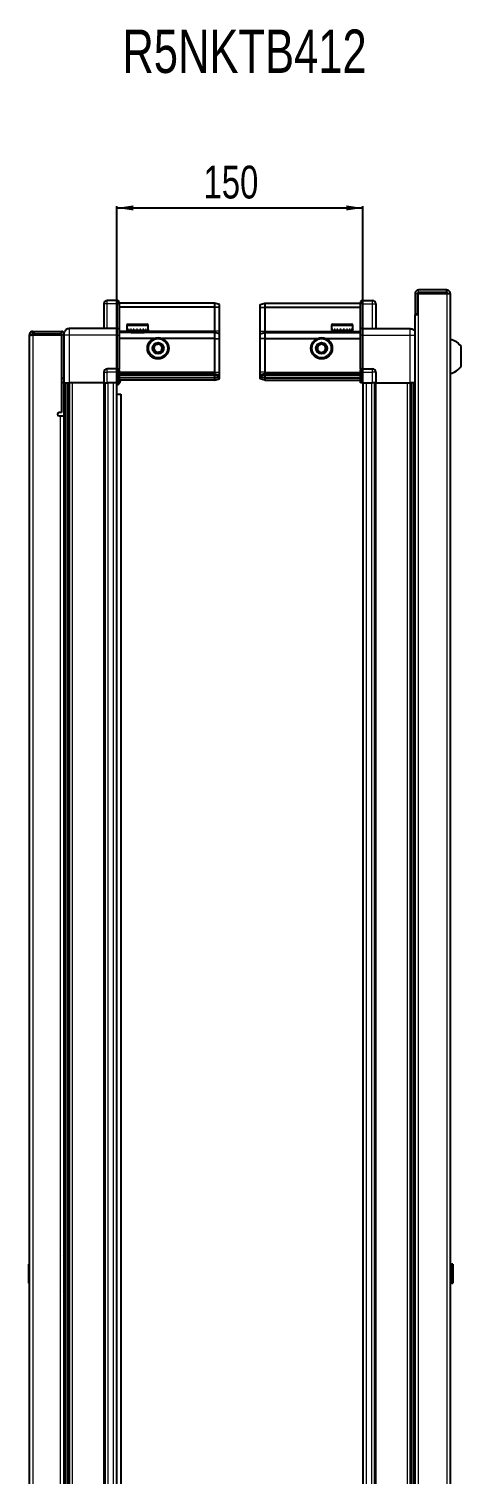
# Model space of a CAD drawing. Header units: millimetres. Extents: x 964 to 2561, y -309 to 1452.
# Drawn here: x 1641 to 1905, y 571 to 1452 of the extents above; entities that cross this region are included whole.
import ezdxf

# ---------------------------------------------------------------- set-up
doc = ezdxf.new("R2010")
doc.units = ezdxf.units.MM
doc.layers.add('FORMAT', color=7, linetype='Continuous')
doc.styles.add('SLDTEXTSTYLE0', font='TXT', dxfattribs={"width": 0.75})
doc.dimstyles.new('SLDDIMSTYLE0', dxfattribs={"dimtxt": 20, "dimasz": 10, "dimexe": 0, "dimexo": 0.0625, "dimgap": 5, "dimtad": 2, "dimdec": 1, "dimrnd": 1e-09, "dimzin": 12, "dimdsep": 46, "dimtxsty": 'SLDTEXTSTYLE0', "dimsah": 1, "dimcen": 0.09, "dimadec": 0, "dimazin": 3, "dimtfac": 1, "dimtofl": 0, "dimtmove": 0, "dimatfit": 3, "dimfxl": 0, "dimfrac": 2, "dimtolj": 1, "dimtzin": 12, "dimarcsym": 0})

# ---------------------------------------------------------------- blocks, each defined once
blk = doc.blocks.new('_D_5')
at = {"layer": 'FORMAT'}
for p, q in [((1695.13, 1236.58), (1695.13, 1344.07)), ((1695.13, 1343.07), (1845.13, 1343.07)), ((1845.13, 1236.58), (1845.13, 1344.07))]:
    blk.add_line(p, q, dxfattribs=at)
for points in [[(1695.13, 1343.07), (1705.13, 1341.53), (1705.13, 1344.61)], [(1845.13, 1343.07), (1835.13, 1344.61), (1835.13, 1341.53)]]:
    blk.add_solid(points, dxfattribs=at)
at = {"layer": 'FORMAT', "insert": (1747.97, 1368.85), "char_height": 20, "attachment_point": 1, "style": 'SLDTEXTSTYLE0'}
blk.add_mtext('150', dxfattribs=at)

msp = doc.modelspace()

# ---------------------------------------------------------------- linework, layer by layer
at = {"color": 7, "linetype": 'Continuous', "lineweight": 25}
for p, q in [((1695.28, 1286.57), (1689.28, 1286.57)), ((1695.28, 1286.57), (1695.62, 1286.57)), ((1695.28, 1286.57), (1695.28, 1284.57)), ((1696.48, 1286.07), (1695.62, 1286.57)), ((1696.48, 1284.57), (1696.48, 1286.07)), ((1844.65, 1286.57), (1843.78, 1286.07)), ((1844.65, 1286.57), (1843.78, 1286.07)), ((1843.78, 1286.07), (1843.78, 1284.57)), ((1844.98, 1286.57), (1844.65, 1286.57)), ((1844.98, 1286.57), (1844.65, 1286.57)), ((1844.98, 1284.57), (1844.98, 1286.57)), ((1844.98, 1286.57), (1844.98, 1286.57)), ((1844.98, 1286.57), (1850.98, 1286.57)), ((1876.98, 1290.97), (1876.98, 1278.57)), ((1878.48, 1290.97), (1878.48, 1278.57)), ((1878.98, 1278.07), (1878.98, 1290.97)), ((1878.98, 1290.97), (1896.38, 1290.97)), ((1896.38, 1293.07), (1879.08, 1293.07)), ((1896.38, 1291.57), (1879.08, 1291.57)), ((1896.38, 1291.57), (1896.38, 1293.07)), ((1896.38, 1290.97), (1898.48, 1290.97)), ((1898.48, 1290.97), (1898.48, 96.17)), ((1687.28, 1284.57), (1687.28, 1269.57)), ((1695.28, 1269.77), (1695.28, 1284.57)), ((1695.28, 1269.77), (1695.28, 1284.57)), ((1754.78, 1285.07), (1696.48, 1285.07)), ((1696.48, 1284.57), (1696.48, 1269.77)), ((1754.78, 1282.57), (1696.48, 1282.57)), ((1754.78, 1285.07), (1754.78, 1282.57)), ((1757.78, 1284.27), (1754.78, 1285.07)), ((1754.78, 1282.57), (1754.78, 1268.07)), ((1757.78, 1282.42), (1754.78, 1282.57)), ((1757.78, 1282.42), (1757.78, 1284.27)), ((1757.78, 1268.07), (1757.78, 1282.42)), ((1782.48, 1284.27), (1785.48, 1285.07)), ((1782.48, 1282.42), (1782.48, 1284.27)), ((1782.48, 1282.42), (1785.48, 1282.57)), ((1782.48, 1268.07), (1782.48, 1282.42)), ((1785.48, 1285.07), (1785.48, 1282.57)), ((1785.48, 1285.07), (1843.78, 1285.07)), ((1785.48, 1282.57), (1785.48, 1268.07)), ((1785.48, 1282.57), (1843.78, 1282.57)), ((1843.78, 1269.77), (1843.78, 1284.57)), ((1844.98, 1284.57), (1844.98, 1269.77)), ((1852.98, 1284.57), (1852.98, 1269.57)), ((1876.88, 1278.07), (1876.88, 109.07)), ((1876.88, 1278.07), (1878.98, 1278.07)), ((1876.98, 1278.57), (1878.48, 1278.57)), ((1695.28, 1269.57), (1666.28, 1269.57)), ((1695.28, 1269.57), (1695.28, 1269.77)), ((1695.28, 1269.57), (1696.48, 1269.57)), ((1695.28, 1265.57), (1695.28, 1269.57)), ((1696.48, 1269.77), (1696.48, 1269.57)), ((1696.48, 1269.57), (1696.48, 1265.57)), ((1701.28, 1271.47), (1701.28, 1269.07)), ((1701.28, 1269.07), (1701.28, 1268.57)), ((1701.28, 1268.57), (1701.42, 1268.57)), ((1701.61, 1269.07), (1701.42, 1269.07)), ((1701.42, 1269.07), (1701.42, 1268.57)), ((1701.42, 1268.57), (1701.61, 1268.57)), ((1701.61, 1269.07), (1701.61, 1268.57)), ((1701.61, 1268.57), (1702.14, 1268.57)), ((1702.08, 1272.27), (1709.25, 1272.27)), ((1702.54, 1269.07), (1702.14, 1269.07)), ((1702.14, 1269.07), (1702.14, 1268.57)), ((1702.14, 1268.57), (1702.54, 1268.57)), ((1702.54, 1269.07), (1702.54, 1268.57)), ((1702.54, 1268.57), (1703.41, 1268.57)), ((1703.38, 1268.57), (1703.38, 1268.47)), ((1703.38, 1268.47), (1712.18, 1268.47)), ((1703.98, 1269.07), (1703.41, 1269.07)), ((1703.41, 1269.07), (1703.41, 1268.57)), ((1703.41, 1268.57), (1703.98, 1268.57)), ((1703.98, 1269.07), (1703.98, 1268.57)), ((1703.98, 1268.57), (1705.1, 1268.57)), ((1705.79, 1269.07), (1705.1, 1269.07)), ((1705.1, 1269.07), (1705.1, 1268.57)), ((1705.1, 1268.57), (1705.79, 1268.57)), ((1705.79, 1269.07), (1705.79, 1268.57)), ((1705.79, 1268.57), (1707.07, 1268.57)), ((1707.8, 1269.07), (1707.07, 1269.07)), ((1707.07, 1269.07), (1707.07, 1268.57)), ((1707.07, 1268.57), (1707.3, 1268.57)), ((1707.3, 1269.07), (1707.3, 1268.57)), ((1707.8, 1269.07), (1707.8, 1268.57)), ((1707.8, 1269.07), (1707.8, 1268.57)), ((1707.8, 1268.57), (1709.1, 1268.57)), ((1707.8, 1268.57), (1707.8, 1268.57)), ((1709.81, 1269.07), (1709.1, 1269.07)), ((1709.1, 1269.07), (1709.1, 1268.57)), ((1709.16, 1269.07), (1709.16, 1268.57)), ((1709.16, 1268.57), (1709.81, 1268.57)), ((1709.25, 1272.27), (1713.48, 1272.27)), ((1709.81, 1269.07), (1709.81, 1268.57)), ((1709.81, 1268.57), (1711, 1268.57)), ((1711.62, 1269.07), (1711, 1269.07)), ((1711, 1269.07), (1711, 1268.57)), ((1711, 1268.57), (1711.62, 1268.57)), ((1711.62, 1269.07), (1711.62, 1268.57)), ((1711.62, 1268.57), (1712.59, 1268.57)), ((1712.18, 1268.47), (1712.18, 1268.57)), ((1713.05, 1269.07), (1712.59, 1269.07)), ((1712.59, 1269.07), (1712.59, 1268.57)), ((1712.59, 1268.57), (1713.05, 1268.57)), ((1713.05, 1269.07), (1713.05, 1268.57)), ((1713.05, 1268.57), (1713.71, 1268.57)), ((1713.97, 1269.07), (1713.71, 1269.07)), ((1713.71, 1269.07), (1713.71, 1268.57)), ((1713.71, 1268.57), (1713.97, 1268.57)), ((1713.97, 1269.07), (1713.97, 1268.57)), ((1713.97, 1268.57), (1714.24, 1268.57)), ((1714.28, 1269.07), (1714.24, 1269.07)), ((1714.24, 1269.07), (1714.24, 1268.57)), ((1714.24, 1268.57), (1714.28, 1268.57)), ((1714.28, 1269.07), (1714.28, 1271.47)), ((1714.28, 1269.07), (1714.28, 1268.57)), ((1825.98, 1271.47), (1825.98, 1268.57)), ((1825.98, 1268.57), (1826.02, 1268.57)), ((1826.14, 1269.07), (1826.02, 1269.07)), ((1826.02, 1269.07), (1826.02, 1268.57)), ((1826.02, 1268.57), (1826.14, 1268.57)), ((1826.14, 1269.07), (1826.14, 1268.57)), ((1826.14, 1268.57), (1826.55, 1268.57)), ((1826.89, 1269.07), (1826.55, 1269.07)), ((1826.55, 1269.07), (1826.55, 1268.57)), ((1826.55, 1268.57), (1826.89, 1268.57)), ((1826.78, 1272.27), (1838.18, 1272.27)), ((1826.89, 1269.07), (1826.89, 1268.57)), ((1826.89, 1268.57), (1827.66, 1268.57)), ((1828.19, 1269.07), (1827.66, 1269.07)), ((1827.66, 1269.07), (1827.66, 1268.57)), ((1827.66, 1268.57), (1828.19, 1268.57)), ((1828.08, 1268.57), (1828.08, 1268.47)), ((1828.08, 1268.47), (1836.88, 1268.47)), ((1828.19, 1269.07), (1828.19, 1268.57)), ((1828.19, 1268.57), (1829.25, 1268.57)), ((1829.91, 1269.07), (1829.25, 1269.07)), ((1829.25, 1269.07), (1829.25, 1268.57)), ((1829.25, 1268.57), (1829.91, 1268.57)), ((1829.91, 1269.07), (1829.91, 1268.57)), ((1829.91, 1268.57), (1831.15, 1268.57)), ((1831.88, 1269.07), (1831.15, 1269.07)), ((1831.15, 1269.07), (1831.15, 1268.57)), ((1831.15, 1268.57), (1831.58, 1268.57)), ((1831.58, 1269.07), (1831.58, 1268.57)), ((1831.88, 1269.07), (1831.88, 1268.57)), ((1831.88, 1268.57), (1833.18, 1268.57)), ((1833.9, 1269.07), (1833.18, 1269.07)), ((1833.18, 1269.07), (1833.18, 1268.57)), ((1833.45, 1269.07), (1833.45, 1268.57)), ((1833.45, 1268.57), (1833.9, 1268.57)), ((1833.9, 1269.07), (1833.9, 1268.57)), ((1833.9, 1268.57), (1835.14, 1268.57)), ((1835.8, 1269.07), (1835.14, 1269.07)), ((1835.14, 1269.07), (1835.14, 1268.57)), ((1835.14, 1268.57), (1835.8, 1268.57)), ((1835.8, 1269.07), (1835.8, 1268.57)), ((1835.8, 1268.57), (1836.84, 1268.57)), ((1837.36, 1269.07), (1836.84, 1269.07)), ((1836.84, 1269.07), (1836.84, 1268.57)), ((1836.84, 1268.57), (1837.36, 1268.57)), ((1836.88, 1268.47), (1836.88, 1268.57)), ((1837.36, 1269.07), (1837.36, 1268.57)), ((1837.36, 1268.57), (1838.12, 1268.57)), ((1838.45, 1269.07), (1838.12, 1269.07)), ((1838.12, 1269.07), (1838.12, 1268.57)), ((1838.12, 1268.57), (1838.45, 1268.57)), ((1838.45, 1269.07), (1838.45, 1268.57)), ((1838.45, 1268.57), (1838.84, 1268.57)), ((1838.95, 1269.07), (1838.84, 1269.07)), ((1838.84, 1269.07), (1838.84, 1268.57)), ((1838.84, 1268.57), (1838.95, 1268.57)), ((1838.95, 1269.07), (1838.95, 1268.57)), ((1838.95, 1268.57), (1838.98, 1268.57)), ((1838.98, 1268.57), (1838.98, 1271.47)), ((1843.78, 1269.57), (1843.78, 1269.77)), ((1844.98, 1269.57), (1843.78, 1269.57)), ((1843.78, 1265.57), (1843.78, 1269.57)), ((1844.98, 1269.77), (1844.98, 1269.57)), ((1844.98, 1269.57), (1844.98, 1265.57)), ((1844.98, 1269.57), (1873.98, 1269.57)), ((1643.28, 1265.72), (1641.78, 1265.72)), ((1641.78, 1265.22), (1641.78, 1265.72)), ((1641.78, 121.92), (1641.78, 1265.22)), ((1643.88, 1266.32), (1643.88, 1267.82)), ((1643.88, 1267.82), (1644.78, 1267.82)), ((1643.88, 1266.32), (1644.78, 1266.32)), ((1643.88, 1265.82), (1661.28, 1265.82)), ((1644.78, 1267.82), (1661.28, 1267.82)), ((1644.78, 1266.32), (1644.78, 1267.82)), ((1644.78, 1266.32), (1661.28, 1266.32)), ((1661.28, 1266.32), (1661.28, 1267.82)), ((1662.78, 1265.82), (1661.28, 1265.82)), ((1661.28, 1265.82), (1661.28, 1218.32)), ((1662.78, 1265.57), (1662.78, 1236.57)), ((1695.28, 1245.27), (1695.28, 1265.57)), ((1754.78, 1267.07), (1696.48, 1267.07)), ((1696.48, 1265.57), (1696.48, 1245.27)), ((1717.78, 1263.57), (1696.48, 1263.57)), ((1703.78, 1268.07), (1704.47, 1267.59)), ((1703.78, 1268.07), (1708.81, 1268.07)), ((1704.47, 1267.59), (1703.78, 1267.1)), ((1703.78, 1267.1), (1703.78, 1267.07)), ((1703.78, 1267.1), (1708.81, 1267.1)), ((1704.47, 1267.59), (1708.64, 1267.59)), ((1708.64, 1267.59), (1711.09, 1267.59)), ((1708.81, 1268.07), (1711.78, 1268.07)), ((1708.81, 1267.1), (1711.78, 1267.1)), ((1711.09, 1267.59), (1711.78, 1268.07)), ((1711.78, 1267.1), (1711.09, 1267.59)), ((1711.78, 1267.07), (1711.78, 1267.1)), ((1754.78, 1263.57), (1722.78, 1263.57)), ((1754.78, 1268.07), (1754.78, 1267.07)), ((1754.78, 1267.07), (1754.78, 1263.57)), ((1757.78, 1266.27), (1754.78, 1267.07)), ((1754.78, 1263.57), (1754.78, 1243.07)), ((1754.78, 1263.57), (1757.78, 1263.24)), ((1757.78, 1266.27), (1757.78, 1268.07)), ((1757.78, 1263.24), (1757.78, 1266.27)), ((1757.78, 1243.07), (1757.78, 1263.24)), ((1782.48, 1266.27), (1782.48, 1268.07)), ((1782.48, 1266.27), (1785.48, 1267.07)), ((1782.48, 1263.24), (1782.48, 1266.27)), ((1785.48, 1263.57), (1782.48, 1263.24)), ((1782.48, 1243.07), (1782.48, 1263.24)), ((1785.48, 1268.07), (1785.48, 1267.07)), ((1785.48, 1267.07), (1785.48, 1263.57)), ((1785.48, 1267.07), (1843.78, 1267.07)), ((1785.48, 1263.57), (1785.48, 1243.07)), ((1785.48, 1263.57), (1817.48, 1263.57)), ((1822.48, 1263.57), (1843.78, 1263.57)), ((1828.48, 1268.07), (1829.17, 1267.59)), ((1828.48, 1268.07), (1836.48, 1268.07)), ((1829.17, 1267.59), (1828.48, 1267.1)), ((1828.48, 1267.1), (1828.48, 1267.07)), ((1828.48, 1267.1), (1836.48, 1267.1)), ((1829.17, 1267.59), (1835.79, 1267.59)), ((1835.79, 1267.59), (1836.48, 1268.07)), ((1836.48, 1267.1), (1835.79, 1267.59)), ((1836.48, 1267.07), (1836.48, 1267.1)), ((1843.78, 1245.27), (1843.78, 1265.57)), ((1844.98, 1265.57), (1844.98, 1245.27)), ((1905.08, 1246.57), (1905.08, 1258.57)), ((1687.28, 1243.07), (1687.28, 1236.57)), ((1695.28, 1245.07), (1689.28, 1245.07)), ((1695.28, 1245.07), (1695.28, 1245.27)), ((1695.28, 1245.07), (1695.28, 1243.07)), ((1695.28, 1245.07), (1696.48, 1245.07)), ((1695.28, 1236.57), (1695.28, 1243.07)), ((1695.28, 1236.57), (1695.28, 1243.07)), ((1695.62, 1236.57), (1695.62, 1243.07)), ((1696.48, 1245.27), (1696.48, 1245.07)), ((1696.48, 1244.39), (1696.48, 1245.07)), ((1696.48, 1244.39), (1696.48, 1236.57)), ((1754.78, 1242.07), (1696.48, 1242.07)), ((1754.78, 1243.07), (1754.78, 1242.07)), ((1754.78, 1242.07), (1754.78, 1241.07)), ((1754.78, 1242.07), (1757.78, 1241.27)), ((1757.78, 1241.27), (1757.78, 1243.07)), ((1782.48, 1241.27), (1782.48, 1243.07)), ((1785.48, 1242.07), (1782.48, 1241.27)), ((1785.48, 1243.07), (1785.48, 1242.07)), ((1785.48, 1242.07), (1785.48, 1241.07)), ((1785.48, 1242.07), (1843.78, 1242.07)), ((1843.78, 1245.07), (1843.78, 1245.27)), ((1844.98, 1245.07), (1843.78, 1245.07)), ((1843.78, 1245.07), (1843.78, 1244.39)), ((1843.78, 1236.57), (1843.78, 1244.39)), ((1844.65, 1243.07), (1844.65, 1236.57)), ((1844.98, 1245.27), (1844.98, 1245.07)), ((1844.98, 1243.07), (1844.98, 1245.07)), ((1844.98, 1245.07), (1850.98, 1245.07)), ((1844.98, 1243.07), (1844.98, 1245.07)), ((1844.98, 1243.07), (1844.98, 1236.57)), ((1852.98, 1243.07), (1852.98, 1236.57)), ((1661.28, 1239.32), (1662.78, 1239.32)), ((1662.78, 1236.57), (1661.28, 1236.57)), ((1663.43, 150.57), (1663.43, 1236.57)), ((1665.23, 1236.57), (1665.23, 150.57)), ((1665.26, 1236.57), (1665.26, 150.57)), ((1687.28, 1236.57), (1666.28, 1236.57)), ((1687.28, 1236.57), (1689.28, 1236.57)), ((1687.93, 150.57), (1687.93, 1236.57)), ((1695.28, 1236.57), (1689.28, 1236.57)), ((1695.13, 150.57), (1695.13, 1236.57)), ((1695.28, 1236.57), (1695.62, 1236.57)), ((1695.28, 1236.57), (1695.28, 1236.57)), ((1696.48, 1236.57), (1695.62, 1236.57)), ((1695.62, 1236.57), (1695.62, 1236.57)), ((1754.78, 1241.07), (1696.48, 1241.07)), ((1754.78, 1239.57), (1696.48, 1239.57)), ((1754.78, 1238.07), (1696.48, 1238.07)), ((1754.78, 1241.07), (1754.78, 1239.57)), ((1754.78, 1241.07), (1757.78, 1240.53)), ((1754.78, 1239.57), (1757.78, 1240.03)), ((1754.78, 1239.57), (1754.78, 1238.07)), ((1754.78, 1238.07), (1757.78, 1238.87)), ((1757.78, 1240.53), (1757.78, 1241.27)), ((1757.78, 1240.03), (1757.78, 1240.53)), ((1757.78, 1238.87), (1757.78, 1240.03)), ((1782.48, 1240.53), (1782.48, 1241.27)), ((1785.48, 1241.07), (1782.48, 1240.53)), ((1782.48, 1240.03), (1782.48, 1240.53)), ((1782.48, 1238.87), (1782.48, 1240.03)), ((1785.48, 1239.57), (1782.48, 1240.03)), ((1785.48, 1238.07), (1782.48, 1238.87)), ((1785.48, 1241.07), (1843.78, 1241.07)), ((1785.48, 1241.07), (1785.48, 1239.57)), ((1785.48, 1239.57), (1843.78, 1239.57)), ((1785.48, 1239.57), (1785.48, 1238.07)), ((1785.48, 1238.07), (1843.78, 1238.07)), ((1844.65, 1236.57), (1843.78, 1236.57)), ((1844.98, 1236.57), (1844.65, 1236.57)), ((1844.98, 1236.57), (1850.98, 1236.57)), ((1845.13, 1236.57), (1845.13, 150.57)), ((1852.98, 1236.57), (1850.98, 1236.57)), ((1852.33, 1236.57), (1852.33, 150.57)), ((1852.98, 1236.57), (1873.98, 1236.57)), ((1875.01, 150.57), (1875.01, 1236.57)), ((1875.04, 150.57), (1875.04, 1236.57)), ((1876.83, 1236.57), (1876.83, 150.57)), ((1695.13, 1229.57), (1697.63, 1229.57)), ((1697.63, 1229.57), (1697.63, 156.07)), ((1661.28, 1218.32), (1659.93, 1218.32)), ((1659.93, 1216.32), (1660.68, 1216.32)), ((1660.68, 1216.32), (1662.78, 1216.32)), ((1662.78, 1216.32), (1662.78, 170.82)), ((1641.78, 699.36), (1641.48, 699.36)), ((1641.48, 687.79), (1641.48, 699.36)), ((1663.28, 703.07), (1663.28, 684.07)), ((1899.47, 699.36), (1898.48, 698.37)), ((1899.98, 699.36), (1899.47, 699.36)), ((1899.47, 699.36), (1899.47, 687.79)), ((1899.98, 699.36), (1899.98, 687.79)), ((1641.48, 687.79), (1641.78, 687.79)), ((1898.48, 688.77), (1899.47, 687.79)), ((1899.47, 687.79), (1899.98, 687.79))]:
    msp.add_line(p, q, dxfattribs=at)
at = {"color": 8, "linetype": 'Continuous', "lineweight": 18}
for p, q in [((1689.28, 1284.57), (1689.28, 1286.57)), ((1850.98, 1284.57), (1850.98, 1286.57)), ((1878.48, 1290.97), (1876.98, 1290.97)), ((1879.08, 1291.57), (1879.08, 1293.07)), ((1896.38, 1290.97), (1896.38, 96.17)), ((1689.28, 1284.57), (1687.28, 1284.57)), ((1689.28, 1269.57), (1689.28, 1284.57)), ((1695.28, 1284.57), (1689.28, 1284.57)), ((1695.28, 1284.57), (1696.48, 1284.57)), ((1844.98, 1284.57), (1843.78, 1284.57)), ((1844.98, 1284.57), (1850.98, 1284.57)), ((1850.98, 1284.57), (1852.98, 1284.57)), ((1850.98, 1269.57), (1850.98, 1284.57)), ((1878.98, 1278.07), (1878.98, 109.07)), ((1695.28, 1269.77), (1696.48, 1269.77)), ((1701.28, 1271.47), (1709.46, 1271.47)), ((1709.46, 1271.47), (1714.28, 1271.47)), ((1825.98, 1271.47), (1838.98, 1271.47)), ((1843.78, 1269.77), (1844.98, 1269.77)), ((1643.88, 1265.82), (1643.88, 121.32)), ((1666.28, 1236.57), (1666.28, 1265.57)), ((1695.28, 1265.57), (1666.28, 1265.57)), ((1695.28, 1265.57), (1696.48, 1265.57)), ((1703.78, 1268.07), (1696.48, 1268.07)), ((1754.78, 1268.07), (1711.78, 1268.07)), ((1757.78, 1268.07), (1754.78, 1268.07)), ((1782.48, 1268.07), (1785.48, 1268.07)), ((1785.48, 1268.07), (1828.48, 1268.07)), ((1836.48, 1268.07), (1843.78, 1268.07)), ((1844.98, 1265.57), (1843.78, 1265.57)), ((1844.98, 1265.57), (1873.98, 1265.57)), ((1873.98, 1236.57), (1873.98, 1265.57)), ((1687.28, 1243.07), (1689.28, 1243.07)), ((1689.28, 1243.07), (1689.28, 1245.07)), ((1689.28, 1236.57), (1689.28, 1243.07)), ((1695.28, 1243.07), (1689.28, 1243.07)), ((1695.28, 1245.27), (1696.48, 1245.27)), ((1695.28, 1243.07), (1695.62, 1243.07)), ((1754.78, 1243.07), (1696.48, 1243.07)), ((1754.78, 1243.07), (1757.78, 1243.07)), ((1785.48, 1243.07), (1782.48, 1243.07)), ((1785.48, 1243.07), (1843.78, 1243.07)), ((1843.78, 1245.27), (1844.98, 1245.27)), ((1844.98, 1243.07), (1844.65, 1243.07)), ((1844.98, 1243.07), (1850.98, 1243.07)), ((1850.98, 1243.07), (1850.98, 1245.07)), ((1852.98, 1243.07), (1850.98, 1243.07)), ((1850.98, 1236.57), (1850.98, 1243.07)), ((1662.78, 1216.32), (1662.78, 1236.57)), ((1664.02, 1236.57), (1664.02, 150.57)), ((1666.47, 150.57), (1666.47, 1236.57)), ((1667.88, 1236.57), (1667.88, 150.57)), ((1687.28, 150.57), (1687.28, 1236.57)), ((1689.93, 150.57), (1689.93, 1236.57)), ((1693.13, 150.57), (1693.13, 1236.57)), ((1695.28, 1236.57), (1695.62, 1236.57)), ((1847.13, 1236.57), (1847.13, 150.57)), ((1850.33, 1236.57), (1850.33, 150.57)), ((1852.98, 1236.57), (1852.98, 150.57)), ((1872.39, 150.57), (1872.39, 1236.57)), ((1873.8, 1236.57), (1873.8, 150.57)), ((1876.25, 150.57), (1876.25, 1236.57)), ((1660.68, 170.82), (1660.68, 1216.32))]:
    msp.add_line(p, q, dxfattribs=at)
at = {"color": 7, "linetype": 'Continuous', "lineweight": 25}
for centre, radius in [((1720.28, 1257.57), 6.5), ((1720.28, 1257.57), 3.46), ((1819.98, 1257.57), 6.5), ((1819.98, 1257.57), 3.46)]:
    msp.add_circle(centre, radius, dxfattribs=at)
at = {"color": 8, "linetype": 'Continuous', "lineweight": 18}
for centre in [(1720.28, 1257.57), (1819.98, 1257.57)]:
    msp.add_circle(centre, 5.7, dxfattribs=at)
at = {"color": 7, "linetype": 'Continuous', "lineweight": 25}
for centre, radius, start, end in [((1689.28, 1284.57), 2, 90, 180), ((1850.98, 1284.57), 2, 360, 90), ((1879.08, 1290.97), 2.1, 90, 180), ((1879.08, 1290.97), 0.6, 90, 180), ((1896.38, 1290.97), 2.1, 0, 90), ((1896.38, 1290.97), 0.6, 0, 90), ((1702.08, 1271.47), 0.8, 90, 180), ((1703.38, 1268.07), 0.4, 0, 90), ((1712.18, 1268.07), 0.4, 90, 180), ((1713.48, 1271.47), 0.8, 0, 90), ((1826.78, 1271.47), 0.8, 90, 180), ((1828.08, 1268.07), 0.4, 0, 90), ((1836.88, 1268.07), 0.4, 90, 180), ((1838.18, 1271.47), 0.8, 0, 90), ((1643.78, 1265.32), 0.5, 90, 117.52901), ((1661.18, 1265.72), 0.6, 9.59407, 90), ((1661.18, 1265.72), 2.1, 32.2369, 87.2706), ((1720.28, 1257.57), 2.5, 101.00659, 161.00659), ((1720.28, 1257.57), 2.5, 41.00659, 101.00659), ((1819.98, 1257.57), 2.5, 120.74103, 180.74103), ((1819.98, 1257.57), 2.5, 60.74103, 120.74103), ((1819.98, 1257.57), 2.5, 0.74103, 60.74103), ((1895.46, 1251.55), 11.91, 36.1266, 75.29965), ((1720.28, 1257.57), 2.5, 161.00659, 221.00659), ((1720.28, 1257.57), 2.5, 221.00659, 281.00659), ((1720.28, 1257.57), 2.5, 281.00659, 341.00659), ((1720.28, 1257.57), 2.5, 341.00659, 41.00659), ((1819.98, 1257.57), 2.5, 180.74103, 240.74103), ((1819.98, 1257.57), 2.5, 240.74103, 300.74103), ((1819.98, 1257.57), 2.5, 300.74103, 0.74103), ((1689.28, 1243.07), 2, 90, 180), ((1850.98, 1243.07), 2, 0, 90), ((1895.46, 1253.6), 11.91, 284.70035, 323.8734), ((1692.63, 1239.22), 5, 300, 346.70293), ((1659.93, 1217.32), 1, 90, 270), ((1660.28, 703.07), 3, 0, 33.55731), ((1660.28, 684.07), 3, 326.44269, 0)]:
    msp.add_arc(centre, radius, start, end, dxfattribs=at)
for centre, start_param, end_param in [((1699.08, 1243.07), 2.418858, 3.141593), ((1841.19, 1243.07), 0, 0.722734)]:
    msp.add_ellipse(centre, major_axis=(3.46, 0), ratio=0.57735, start_param=start_param, end_param=end_param, dxfattribs=at)
for points, knots in [([(1666.28, 1269.57), (1665.84, 1269.52), (1665.17, 1269.45), (1664.35, 1269.02), (1663.79, 1268.56), (1663.34, 1268), (1662.9, 1267.19), (1662.83, 1266.51), (1662.78, 1266.07)], [0, 0, 0, 0, 0.239457, 0.368361, 0.5, 0.631639, 0.760543, 1, 1, 1, 1]), ([(1873.98, 1269.57), (1874.42, 1269.52), (1875.1, 1269.45), (1875.91, 1269.01), (1876.47, 1268.58), (1876.75, 1268.2), (1876.88, 1268.02)], [0, 0, 0, 0, 0.384298, 0.591173, 0.802437, 1, 1, 1, 1]), ([(1643.88, 1267.82), (1643.63, 1267.79), (1643.14, 1267.74), (1642.5, 1267.35), (1642.03, 1266.79), (1641.81, 1266.21), (1641.79, 1265.85), (1641.78, 1265.72)], [0, 0, 0, 0, 0.230255, 0.448522, 0.666786, 0.88505, 1, 1, 1, 1]), ([(1641.78, 1265.22), (1641.81, 1265.27), (1641.86, 1265.36), (1642.26, 1265.49), (1642.81, 1265.62), (1643.39, 1265.73), (1643.76, 1265.8), (1643.88, 1265.82)], [0, 0, 0, 0, 0.230255, 0.448522, 0.666786, 0.88505, 1, 1, 1, 1]), ([(1662.78, 1266.07), (1662.78, 1266.06), (1662.78, 1266.05), (1662.78, 1265.93), (1662.78, 1265.77), (1662.78, 1265.64), (1662.78, 1265.57)], [0, 0, 0, 0, 0.249394, 0.500333, 0.750167, 1, 1, 1, 1]), ([(1717.45, 1257.02), (1717.62, 1257.51), (1717.93, 1258.42), (1718.24, 1259.33), (1718.39, 1259.75)], [0, 0, 0, 0, 0.534686, 1, 1, 1, 1]), ([(1718.39, 1259.75), (1718.9, 1259.85), (1719.84, 1260.03), (1720.78, 1260.22), (1721.22, 1260.3)], [0, 0, 0, 0, 0.534686, 1, 1, 1, 1]), ([(1721.22, 1260.3), (1721.3, 1260.21), (1721.7, 1259.75), (1722.35, 1259), (1722.89, 1258.38), (1723.12, 1258.12)], [0, 0, 0, 0, 0.133125, 0.637099, 1, 1, 1, 1]), ([(1817.46, 1258.98), (1817.91, 1259.25), (1818.74, 1259.74), (1819.56, 1260.23), (1819.95, 1260.46)], [0, 0, 0, 0, 0.534686, 1, 1, 1, 1]), ([(1819.95, 1260.46), (1820.4, 1260.21), (1821.24, 1259.73), (1822.07, 1259.26), (1822.46, 1259.05)], [0, 0, 0, 0, 0.534686, 1, 1, 1, 1]), ([(1719.34, 1254.84), (1719.12, 1255.1), (1718.58, 1255.72), (1717.92, 1256.47), (1717.53, 1256.93), (1717.45, 1257.02)], [0, 0, 0, 0, 0.362901, 0.866875, 1, 1, 1, 1]), ([(1722.18, 1255.39), (1721.67, 1255.29), (1720.72, 1255.11), (1719.78, 1254.93), (1719.34, 1254.84)], [0, 0, 0, 0, 0.5346859, 1, 1, 1, 1]), ([(1723.12, 1258.12), (1722.95, 1257.63), (1722.64, 1256.72), (1722.32, 1255.81), (1722.18, 1255.39)], [0, 0, 0, 0, 0.534686, 1, 1, 1, 1]), ([(1817.5, 1256.1), (1817.5, 1256.22), (1817.49, 1256.82), (1817.48, 1257.81), (1817.47, 1258.64), (1817.46, 1258.98)], [0, 0, 0, 0, 0.1331247, 0.6370994, 1, 1, 1, 1]), ([(1820.02, 1254.68), (1819.57, 1254.94), (1818.73, 1255.41), (1817.89, 1255.88), (1817.5, 1256.1)], [0, 0, 0, 0, 0.5346859, 1, 1, 1, 1]), ([(1822.5, 1256.16), (1822.06, 1255.9), (1821.23, 1255.4), (1820.4, 1254.91), (1820.02, 1254.68)], [0, 0, 0, 0, 0.534686, 1, 1, 1, 1]), ([(1822.46, 1259.05), (1822.47, 1258.7), (1822.48, 1257.88), (1822.49, 1256.88), (1822.5, 1256.29), (1822.5, 1256.16)], [0, 0, 0, 0, 0.3629006, 0.8668753, 1, 1, 1, 1]), ([(1662.78, 1236.57), (1662.82, 1236.57), (1662.9, 1236.57), (1663.5, 1236.57), (1664.39, 1236.57), (1665.38, 1236.57), (1666.03, 1236.57), (1666.28, 1236.57)], [0, 0, 0, 0, 0.214694, 0.429388, 0.644082, 0.858775, 1, 1, 1, 1]), ([(1876.83, 1236.57), (1876.8, 1236.57), (1876.58, 1236.57), (1875.86, 1236.57), (1874.89, 1236.57), (1874.24, 1236.57), (1873.98, 1236.57)], [0, 0, 0, 0, 0.071707, 0.420979, 0.770251, 1, 1, 1, 1])]:
    msp.add_open_spline(points, degree=3, knots=knots, dxfattribs=at)
at = {"color": 8, "linetype": 'Continuous', "lineweight": 18}
for points in [[(1666.28, 1265.57), (1666.28, 1266.1), (1666.28, 1267.14), (1666.28, 1268.47), (1666.28, 1269.39), (1666.28, 1269.51), (1666.28, 1269.57)], [(1873.98, 1265.57), (1873.98, 1266.1), (1873.98, 1267.14), (1873.98, 1268.47), (1873.98, 1269.39), (1873.98, 1269.51), (1873.98, 1269.57)]]:
    msp.add_open_spline(points, degree=3, dxfattribs=at)
at = {"color": 7, "linetype": 'Continuous', "lineweight": 25}
msp.add_open_spline([(1643.88, 1266.32), (1643.8, 1266.31), (1643.65, 1266.29), (1643.45, 1266.16), (1643.31, 1265.96), (1643.29, 1265.8), (1643.28, 1265.72)], degree=3, dxfattribs=at)
at = {"color": 8, "linetype": 'Continuous', "lineweight": 18}
for points, knots in [([(1666.28, 1265.57), (1665.84, 1265.57), (1665.17, 1265.57), (1664.35, 1265.57), (1663.79, 1265.57), (1663.34, 1265.57), (1662.9, 1265.57), (1662.83, 1265.57), (1662.78, 1265.57)], [0, 0, 0, 0, 0.239457, 0.368361, 0.5, 0.631639, 0.760543, 1, 1, 1, 1]), ([(1873.98, 1265.57), (1874.42, 1265.57), (1875.1, 1265.57), (1875.91, 1265.57), (1876.47, 1265.57), (1876.75, 1265.57), (1876.88, 1265.57)], [0, 0, 0, 0, 0.384298, 0.591173, 0.802437, 1, 1, 1, 1])]:
    msp.add_open_spline(points, degree=3, knots=knots, dxfattribs=at)

# ---------------------------------------------------------------- texts
at = {"layer": 'FORMAT', "insert": (1698.52, 1451.81), "char_height": 26.458, "attachment_point": 1, "style": 'SLDTEXTSTYLE0'}
msp.add_mtext('R5NKTB412', dxfattribs=at)

# ---------------------------------------------------------------- dimensions: what is measured, and where the dimension line sits
at = {"layer": 'FORMAT'}
dim = msp.add_linear_dim(base=(1845.13, 1343.07), p1=(1695.13, 1236.57), p2=(1845.13, 1236.57), angle=0, dimstyle='SLDDIMSTYLE0', dxfattribs=at)
dim.commit()
dim.dimension.update_dxf_attribs({"geometry": '_D_5', "text_midpoint": (1770.13, 1343.07), "dimtype": 160})

doc.saveas('drawing.dxf')
